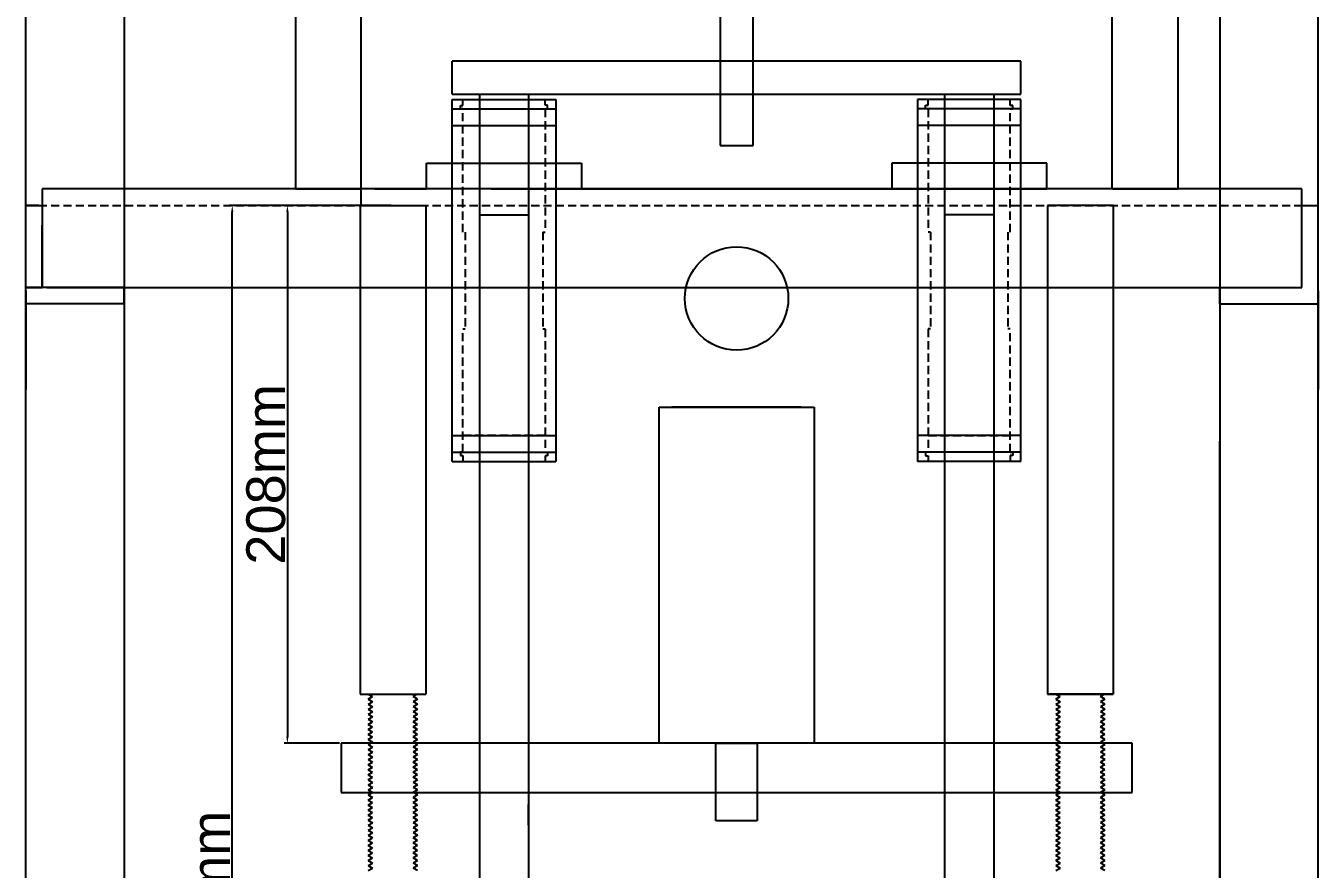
# Model space of a CAD drawing. Header units: centimetres. Extents: x 6534 to 31506, y 42826 to 109107.
# Drawn here: x 19655 to 20155, y 44994 to 45321 of the extents above; entities that cross this region are included whole.
import ezdxf

# ---------------------------------------------------------------- set-up
doc = ezdxf.new("R2010")
doc.units = ezdxf.units.CM
doc.header["$LTSCALE"] = 0.5
doc.linetypes.add('DASHED2', pattern=[9.525, 6.35, -3.175])
doc.styles.get("Standard").update_dxf_attribs({"font": 'arial.ttf'})
doc.dimstyles.new('ISO-25', dxfattribs={"dimtxt": 15, "dimasz": 2.5, "dimexe": 1.25, "dimexo": 0.625, "dimtad": 1, "dimtxsty": 'Standard', "dimcen": 2.5, "dimclrd": 1, "dimclre": 1, "dimadec": 0, "dimazin": 0, "dimtfac": 1, "dimtmove": 0, "dimatfit": 3, "dimfxl": 1, "dimarcsym": 0})

# ---------------------------------------------------------------- blocks, each defined once
blk = doc.blocks.new('*D516')
at = {"color": 1, "lineweight": -2, "transparency": 16777216}
for p, q in [((19796.83, 45251.08), (19755.4, 45251.08)), ((19756.65, 45248.58), (19756.65, 45045.58)), ((19776.83, 45043.08), (19755.4, 45043.08))]:
    blk.add_line(p, q, dxfattribs=at)
at = {"color": 1, "transparency": 16777216}
for points in [[(19756.23, 45248.58), (19757.06, 45248.58), (19756.65, 45251.08)], [(19756.23, 45045.58), (19757.06, 45045.58), (19756.65, 45043.08)]]:
    blk.add_solid(points, dxfattribs=at)
at = {"layer": 'Defpoints', "color": 0, "transparency": 16777216}
for p in [(19797.46, 45251.08), (19756.65, 45043.08), (19777.46, 45043.08)]:
    blk.add_point(p, dxfattribs=at)
at = {"color": 0, "transparency": 16777216, "insert": (19748.36, 45147.08), "char_height": 15, "attachment_point": 5, "rotation": 90}
blk.add_mtext('208mm', dxfattribs=at)
blk = doc.blocks.new('*D563')
at = {"color": 1, "lineweight": -2, "transparency": 16777216}
for p, q in [((19796.83, 45251.08), (19734.08, 45251.08)), ((19735.33, 44715.58), (19735.33, 45248.58)), ((19776.83, 44713.08), (19734.08, 44713.08))]:
    blk.add_line(p, q, dxfattribs=at)
at = {"color": 1, "transparency": 16777216}
for points in [[(19734.91, 45248.58), (19735.75, 45248.58), (19735.33, 45251.08)], [(19734.91, 44715.58), (19735.75, 44715.58), (19735.33, 44713.08)]]:
    blk.add_solid(points, dxfattribs=at)
at = {"layer": 'Defpoints', "color": 0, "transparency": 16777216}
for p in [(19735.33, 45251.08), (19797.46, 45251.08), (19777.46, 44713.08)]:
    blk.add_point(p, dxfattribs=at)
at = {"color": 0, "transparency": 16777216, "insert": (19727.04, 44982.08), "char_height": 15, "attachment_point": 5, "rotation": 90}
blk.add_mtext('538mm', dxfattribs=at)

msp = doc.modelspace()

# ---------------------------------------------------------------- linework, layer by layer
for p, q in [((20117.356, 45609.884), (20117.356, 44447.984)), ((20155.456, 44447.984), (20155.456, 45609.884)), ((19655.456, 44447.984), (19655.456, 45527.984)), ((19693.556, 45512.203), (19693.556, 44447.984)), ((19759.756, 45477.434), (19759.756, 45257.434)), ((19785.156, 45257.434), (19785.156, 45477.434)), ((20075.753, 45257.434), (20075.753, 45477.434)), ((20101.153, 45477.434), (20101.153, 45257.434)), ((19924.106, 45334.184), (19924.106, 45274.184)), ((19936.806, 45274.184), (19936.806, 45334.184)), ((20040.456, 45306.834), (19820.456, 45306.834)), ((19820.456, 45294.134), (19820.456, 45306.834)), ((20040.456, 45294.134), (20040.456, 45306.834)), ((19820.456, 45294.134), (19930.456, 45294.134)), ((19820.456, 45152.034), (19820.456, 45292.034)), ((19820.456, 45292.034), (19860.456, 45292.034)), ((19830.939, 45294.134), (19830.939, 44754.134)), ((19849.981, 45294.134), (19849.981, 44754.134)), ((19860.456, 45292.034), (19860.456, 45152.034)), ((19930.456, 45294.134), (20040.456, 45294.134)), ((20000.456, 45292.034), (20000.456, 45152.034)), ((20040.456, 45292.034), (20000.456, 45292.034)), ((20010.931, 45294.134), (20010.931, 44754.134)), ((20029.981, 45294.134), (20029.981, 44754.134)), ((20040.456, 45152.034), (20040.456, 45292.034)), ((19820.456, 45288.384), (19860.456, 45288.384)), ((20040.456, 45288.384), (20000.456, 45288.384)), ((19820.456, 45282.034), (19860.456, 45282.034)), ((20040.456, 45282.034), (20000.456, 45282.034)), ((19924.106, 45274.184), (19936.806, 45274.184)), ((19810.456, 45257.434), (19810.456, 45267.434)), ((19810.456, 45267.434), (19870.456, 45267.434)), ((19870.456, 45267.434), (19870.456, 45257.434)), ((19990.456, 45267.434), (19990.456, 45257.434)), ((20050.456, 45267.434), (19990.456, 45267.434)), ((20050.456, 45257.434), (20050.456, 45267.434)), ((20149.106, 45257.434), (19661.806, 45257.434)), ((19661.806, 45257.434), (19661.806, 45219.334)), ((19759.756, 45257.434), (19785.156, 45257.434)), ((19785.056, 45257.434), (19785.056, 45251.084)), ((19790.456, 45257.434), (19810.456, 45257.434)), ((19870.456, 45257.434), (19810.456, 45257.434)), ((19835.456, 45257.434), (20025.456, 45257.434)), ((19990.456, 45257.434), (20050.456, 45257.434)), ((20070.456, 45257.434), (20050.456, 45257.434)), ((20075.853, 45257.434), (20101.253, 45257.434)), ((20149.106, 45219.334), (20149.106, 45257.434)), ((19660.456, 45251.084), (19655.456, 45251.084)), ((19655.456, 45212.984), (19655.456, 45251.084)), ((19655.456, 45251.084), (19661.806, 45251.084)), ((19784.756, 45251.084), (19784.756, 45062.084)), ((19784.756, 45251.084), (19810.156, 45251.084)), ((19810.156, 45251.084), (19810.156, 45062.084)), ((20076.156, 45251.084), (20050.756, 45251.084)), ((20050.756, 45251.084), (20050.756, 45062.084)), ((20076.156, 45251.084), (20076.156, 45062.084)), ((20149.106, 45251.084), (20155.456, 45251.084)), ((19830.931, 45247.434), (19849.981, 45247.434)), ((20029.981, 45247.434), (20010.931, 45247.434)), ((19661.806, 45219.334), (19661.806, 45243.434)), ((20155.456, 45221.384), (20155.456, 45243.384)), ((19693.556, 45219.334), (19655.456, 45219.334)), ((19655.456, 45219.334), (19661.806, 45219.334)), ((19655.456, 45217.984), (19655.456, 45179.884)), ((19663.556, 45219.334), (20149.106, 45219.334)), ((19693.556, 45212.984), (19693.556, 45219.334)), ((19693.556, 45217.984), (19693.556, 45212.984)), ((20117.356, 45212.984), (20117.356, 45219.334)), ((20117.356, 45219.334), (20149.106, 45219.334)), ((20117.356, 45217.984), (20117.356, 45212.984)), ((20155.456, 45217.984), (20155.456, 45179.884)), ((19693.556, 45212.984), (19655.456, 45212.984)), ((20117.356, 45212.984), (20155.456, 45212.984)), ((19900.456, 45043.084), (19900.456, 45173.084)), ((19900.456, 45173.084), (19960.456, 45173.084)), ((19955.456, 45173.084), (19905.456, 45173.084)), ((19960.456, 45173.084), (19960.456, 45043.084)), ((19960.456, 45173.084), (19960.456, 45043.084)), ((19820.456, 45162.034), (19860.456, 45162.034)), ((19820.456, 45162.034), (19860.456, 45162.034)), ((20040.456, 45162.034), (20000.456, 45162.034)), ((20040.456, 45162.034), (20000.456, 45162.034)), ((19820.456, 45155.684), (19860.456, 45155.684)), ((19849.981, 45159.034), (19849.981, 45149.034)), ((20040.456, 45155.684), (20000.456, 45155.684)), ((20010.931, 45159.034), (20010.931, 45149.034)), ((20117.356, 44709.884), (20117.356, 45159.884)), ((19820.456, 45152.034), (19860.456, 45152.034)), ((20040.456, 45152.034), (20000.456, 45152.034)), ((19784.756, 45062.084), (19810.156, 45062.084)), ((19787.931, 45062.084), (19789.623, 45061.108)), ((19787.931, 45062.084), (19806.981, 45062.084)), ((19787.931, 45060.134), (19789.623, 45061.111)), ((19787.931, 45060.134), (19789.623, 45059.158)), ((19806.981, 45062.084), (19805.289, 45061.108)), ((19806.981, 45060.134), (19805.289, 45061.111)), ((19806.981, 45060.134), (19805.289, 45059.158)), ((20076.156, 45062.084), (20050.756, 45062.084)), ((20050.756, 45062.084), (20076.156, 45062.084)), ((20072.981, 45062.084), (20053.931, 45062.084)), ((20053.931, 45062.084), (20055.623, 45061.108)), ((20053.931, 45062.084), (20072.981, 45062.084)), ((20053.931, 45060.134), (20055.623, 45061.111)), ((20053.931, 45060.134), (20055.623, 45059.158)), ((20072.981, 45062.084), (20071.289, 45061.108)), ((20072.981, 45060.134), (20071.289, 45061.111)), ((20072.981, 45060.134), (20071.289, 45059.158)), ((19787.931, 45058.184), (19789.623, 45059.161)), ((19787.931, 45058.184), (19789.623, 45057.208)), ((19787.931, 45056.234), (19789.623, 45057.211)), ((19787.931, 45056.234), (19789.623, 45055.258)), ((19787.931, 45054.284), (19789.623, 45055.261)), ((19806.981, 45058.184), (19805.289, 45059.161)), ((19806.981, 45058.184), (19805.289, 45057.208)), ((19806.981, 45056.234), (19805.289, 45057.211)), ((19806.981, 45056.234), (19805.289, 45055.258)), ((19806.981, 45054.284), (19805.289, 45055.261)), ((20053.931, 45058.184), (20055.623, 45059.161)), ((20053.931, 45058.184), (20055.623, 45057.208)), ((20053.931, 45056.234), (20055.623, 45057.211)), ((20053.931, 45056.234), (20055.623, 45055.258)), ((20053.931, 45054.284), (20055.623, 45055.261)), ((20072.981, 45058.184), (20071.289, 45059.161)), ((20072.981, 45058.184), (20071.289, 45057.208)), ((20072.981, 45056.234), (20071.289, 45057.211)), ((20072.981, 45056.234), (20071.289, 45055.258)), ((20072.981, 45054.284), (20071.289, 45055.261)), ((19787.931, 45054.284), (19789.623, 45053.308)), ((19787.931, 45052.334), (19789.623, 45053.311)), ((19787.931, 45052.334), (19789.623, 45051.358)), ((19787.931, 45050.384), (19789.623, 45051.361)), ((19787.931, 45050.384), (19789.623, 45049.408)), ((19806.981, 45054.284), (19805.289, 45053.308)), ((19806.981, 45052.334), (19805.289, 45053.311)), ((19806.981, 45052.334), (19805.289, 45051.358)), ((19806.981, 45050.384), (19805.289, 45051.361)), ((19806.981, 45050.384), (19805.289, 45049.408)), ((20053.931, 45054.284), (20055.623, 45053.308)), ((20053.931, 45052.334), (20055.623, 45053.311)), ((20053.931, 45052.334), (20055.623, 45051.358)), ((20053.931, 45050.384), (20055.623, 45051.361)), ((20053.931, 45050.384), (20055.623, 45049.408)), ((20072.981, 45054.284), (20071.289, 45053.308)), ((20072.981, 45052.334), (20071.289, 45053.311)), ((20072.981, 45052.334), (20071.289, 45051.358)), ((20072.981, 45050.384), (20071.289, 45051.361)), ((20072.981, 45050.384), (20071.289, 45049.408)), ((19787.931, 45048.434), (19789.623, 45049.411)), ((19787.931, 45048.434), (19789.623, 45047.458)), ((19787.931, 45046.484), (19789.623, 45047.461)), ((19787.931, 45046.484), (19789.623, 45045.508)), ((19787.931, 45044.534), (19789.623, 45045.511)), ((19806.981, 45048.434), (19805.289, 45049.411)), ((19806.981, 45048.434), (19805.289, 45047.458)), ((19806.981, 45046.484), (19805.289, 45047.461)), ((19806.981, 45046.484), (19805.289, 45045.508)), ((19806.981, 45044.534), (19805.289, 45045.511)), ((20053.931, 45048.434), (20055.623, 45049.411)), ((20053.931, 45048.434), (20055.623, 45047.458)), ((20053.931, 45046.484), (20055.623, 45047.461)), ((20053.931, 45046.484), (20055.623, 45045.508)), ((20053.931, 45044.534), (20055.623, 45045.511)), ((20072.981, 45048.434), (20071.289, 45049.411)), ((20072.981, 45048.434), (20071.289, 45047.458)), ((20072.981, 45046.484), (20071.289, 45047.461)), ((20072.981, 45046.484), (20071.289, 45045.508)), ((20072.981, 45044.534), (20071.289, 45045.511)), ((20083.456, 45043.084), (19777.456, 45043.084)), ((19777.456, 45043.084), (19777.456, 45024.034)), ((19787.931, 45044.534), (19789.623, 45043.558)), ((19787.931, 45042.584), (19789.623, 45043.561)), ((19787.931, 45042.584), (19789.623, 45041.608)), ((19787.931, 45040.634), (19789.623, 45041.611)), ((19787.931, 45040.634), (19789.623, 45039.658)), ((19806.981, 45044.534), (19805.289, 45043.558)), ((19806.981, 45042.584), (19805.289, 45043.561)), ((19806.981, 45042.584), (19805.289, 45041.608)), ((19806.981, 45040.634), (19805.289, 45041.611)), ((19806.981, 45040.634), (19805.289, 45039.658)), ((19960.456, 45043.084), (19900.456, 45043.084)), ((19922.456, 45013.084), (19922.456, 45043.084)), ((19922.456, 45043.084), (19938.456, 45043.084)), ((19938.456, 45043.084), (19938.456, 45013.084)), ((20053.931, 45044.534), (20055.623, 45043.558)), ((20053.931, 45042.584), (20055.623, 45043.561)), ((20053.931, 45042.584), (20055.623, 45041.608)), ((20053.931, 45040.634), (20055.623, 45041.611)), ((20053.931, 45040.634), (20055.623, 45039.658)), ((20072.981, 45044.534), (20071.289, 45043.558)), ((20072.981, 45042.584), (20071.289, 45043.561)), ((20072.981, 45042.584), (20071.289, 45041.608)), ((20072.981, 45040.634), (20071.289, 45041.611)), ((20072.981, 45040.634), (20071.289, 45039.658)), ((20083.456, 45024.034), (20083.456, 45043.084)), ((19787.931, 45038.684), (19789.623, 45039.661)), ((19787.931, 45038.684), (19789.623, 45037.708)), ((19787.931, 45036.734), (19789.623, 45037.711)), ((19787.931, 45036.734), (19789.623, 45035.758)), ((19787.931, 45034.784), (19789.623, 45035.761)), ((19806.981, 45038.684), (19805.289, 45039.661)), ((19806.981, 45038.684), (19805.289, 45037.708)), ((19806.981, 45036.734), (19805.289, 45037.711)), ((19806.981, 45036.734), (19805.289, 45035.758)), ((19806.981, 45034.784), (19805.289, 45035.761)), ((20053.931, 45038.684), (20055.623, 45039.661)), ((20053.931, 45038.684), (20055.623, 45037.708)), ((20053.931, 45036.734), (20055.623, 45037.711)), ((20053.931, 45036.734), (20055.623, 45035.758)), ((20053.931, 45034.784), (20055.623, 45035.761)), ((20072.981, 45038.684), (20071.289, 45039.661)), ((20072.981, 45038.684), (20071.289, 45037.708)), ((20072.981, 45036.734), (20071.289, 45037.711)), ((20072.981, 45036.734), (20071.289, 45035.758)), ((20072.981, 45034.784), (20071.289, 45035.761)), ((19787.931, 45034.784), (19789.623, 45033.808)), ((19787.931, 45032.834), (19789.623, 45033.811)), ((19787.931, 45032.834), (19789.623, 45031.858)), ((19787.931, 45030.884), (19789.623, 45031.861)), ((19787.931, 45030.884), (19789.623, 45029.908)), ((19806.981, 45034.784), (19805.289, 45033.808)), ((19806.981, 45032.834), (19805.289, 45033.811)), ((19806.981, 45032.834), (19805.289, 45031.858)), ((19806.981, 45030.884), (19805.289, 45031.861)), ((19806.981, 45030.884), (19805.289, 45029.908)), ((20053.931, 45034.784), (20055.623, 45033.808)), ((20053.931, 45032.834), (20055.623, 45033.811)), ((20053.931, 45032.834), (20055.623, 45031.858)), ((20053.931, 45030.884), (20055.623, 45031.861)), ((20053.931, 45030.884), (20055.623, 45029.908)), ((20072.981, 45034.784), (20071.289, 45033.808)), ((20072.981, 45032.834), (20071.289, 45033.811)), ((20072.981, 45032.834), (20071.289, 45031.858)), ((20072.981, 45030.884), (20071.289, 45031.861)), ((20072.981, 45030.884), (20071.289, 45029.908)), ((19787.931, 45028.934), (19789.623, 45029.911)), ((19787.931, 45028.934), (19789.623, 45027.958)), ((19787.931, 45026.984), (19789.623, 45027.961)), ((19787.931, 45026.984), (19789.623, 45026.008)), ((19787.931, 45025.034), (19789.623, 45026.011)), ((19787.931, 45025.034), (19789.623, 45024.058)), ((19806.981, 45028.934), (19805.289, 45029.911)), ((19806.981, 45028.934), (19805.289, 45027.958)), ((19806.981, 45026.984), (19805.289, 45027.961)), ((19806.981, 45026.984), (19805.289, 45026.008)), ((19806.981, 45025.034), (19805.289, 45026.011)), ((19806.981, 45025.034), (19805.289, 45024.058)), ((20053.931, 45028.934), (20055.623, 45029.911)), ((20053.931, 45028.934), (20055.623, 45027.958)), ((20053.931, 45026.984), (20055.623, 45027.961)), ((20053.931, 45026.984), (20055.623, 45026.008)), ((20053.931, 45025.034), (20055.623, 45026.011)), ((20053.931, 45025.034), (20055.623, 45024.058)), ((20072.981, 45028.934), (20071.289, 45029.911)), ((20072.981, 45028.934), (20071.289, 45027.958)), ((20072.981, 45026.984), (20071.289, 45027.961)), ((20072.981, 45026.984), (20071.289, 45026.008)), ((20072.981, 45025.034), (20071.289, 45026.011)), ((20072.981, 45025.034), (20071.289, 45024.058)), ((19777.456, 45024.034), (20083.456, 45024.034)), ((19787.931, 45023.084), (19789.623, 45024.061)), ((19787.931, 45023.084), (19789.623, 45022.108)), ((19787.931, 45021.134), (19789.623, 45022.111)), ((19787.931, 45021.134), (19789.623, 45020.158)), ((19787.931, 45019.184), (19789.623, 45020.161)), ((19806.981, 45023.084), (19805.289, 45024.061)), ((19806.981, 45023.084), (19805.289, 45022.108)), ((19806.981, 45021.134), (19805.289, 45022.111)), ((19806.981, 45021.134), (19805.289, 45020.158)), ((19806.981, 45019.184), (19805.289, 45020.161)), ((20053.931, 45023.084), (20055.623, 45024.061)), ((20053.931, 45023.084), (20055.623, 45022.108)), ((20053.931, 45021.134), (20055.623, 45022.111)), ((20053.931, 45021.134), (20055.623, 45020.158)), ((20053.931, 45019.184), (20055.623, 45020.161)), ((20072.981, 45023.084), (20071.289, 45024.061)), ((20072.981, 45023.084), (20071.289, 45022.108)), ((20072.981, 45021.134), (20071.289, 45022.111)), ((20072.981, 45021.134), (20071.289, 45020.158)), ((20072.981, 45019.184), (20071.289, 45020.161)), ((19787.931, 45019.184), (19789.623, 45018.208)), ((19787.931, 45017.234), (19789.623, 45018.211)), ((19787.931, 45017.234), (19789.623, 45016.258)), ((19787.931, 45015.284), (19789.623, 45016.261)), ((19787.931, 45015.284), (19789.623, 45014.308)), ((19806.981, 45019.184), (19805.289, 45018.208)), ((19806.981, 45017.234), (19805.289, 45018.211)), ((19806.981, 45017.234), (19805.289, 45016.258)), ((19806.981, 45015.284), (19805.289, 45016.261)), ((19806.981, 45015.284), (19805.289, 45014.308)), ((19849.981, 45011.385), (19849.981, 45019.385)), ((20053.931, 45019.184), (20055.623, 45018.208)), ((20053.931, 45017.234), (20055.623, 45018.211)), ((20053.931, 45017.234), (20055.623, 45016.258)), ((20053.931, 45015.284), (20055.623, 45016.261)), ((20053.931, 45015.284), (20055.623, 45014.308)), ((20072.981, 45019.184), (20071.289, 45018.208)), ((20072.981, 45017.234), (20071.289, 45018.211)), ((20072.981, 45017.234), (20071.289, 45016.258)), ((20072.981, 45015.284), (20071.289, 45016.261)), ((20072.981, 45015.284), (20071.289, 45014.308)), ((19787.931, 45013.334), (19789.623, 45014.311)), ((19787.931, 45013.334), (19789.623, 45012.358)), ((19787.931, 45011.384), (19789.623, 45012.361)), ((19787.931, 45011.384), (19789.623, 45010.408)), ((19787.931, 45009.434), (19789.623, 45010.411)), ((19806.981, 45013.334), (19805.289, 45014.311)), ((19806.981, 45013.334), (19805.289, 45012.358)), ((19806.981, 45011.384), (19805.289, 45012.361)), ((19806.981, 45011.384), (19805.289, 45010.408)), ((19806.981, 45009.434), (19805.289, 45010.411)), ((19938.456, 45013.084), (19922.456, 45013.084)), ((20053.931, 45013.334), (20055.623, 45014.311)), ((20053.931, 45013.334), (20055.623, 45012.358)), ((20053.931, 45011.384), (20055.623, 45012.361)), ((20053.931, 45011.384), (20055.623, 45010.408)), ((20053.931, 45009.434), (20055.623, 45010.411)), ((20072.981, 45013.334), (20071.289, 45014.311)), ((20072.981, 45013.334), (20071.289, 45012.358)), ((20072.981, 45011.384), (20071.289, 45012.361)), ((20072.981, 45011.384), (20071.289, 45010.408)), ((20072.981, 45009.434), (20071.289, 45010.411)), ((19787.931, 45009.434), (19789.623, 45008.458)), ((19787.931, 45007.484), (19789.623, 45008.461)), ((19787.931, 45007.484), (19789.623, 45006.508)), ((19787.931, 45005.534), (19789.623, 45006.511)), ((19787.931, 45005.534), (19789.623, 45004.558)), ((19806.981, 45009.434), (19805.289, 45008.458)), ((19806.981, 45007.484), (19805.289, 45008.461)), ((19806.981, 45007.484), (19805.289, 45006.508)), ((19806.981, 45005.534), (19805.289, 45006.511)), ((19806.981, 45005.534), (19805.289, 45004.558)), ((20053.931, 45009.434), (20055.623, 45008.458)), ((20053.931, 45007.484), (20055.623, 45008.461)), ((20053.931, 45007.484), (20055.623, 45006.508)), ((20053.931, 45005.534), (20055.623, 45006.511)), ((20053.931, 45005.534), (20055.623, 45004.558)), ((20072.981, 45009.434), (20071.289, 45008.458)), ((20072.981, 45007.484), (20071.289, 45008.461)), ((20072.981, 45007.484), (20071.289, 45006.508)), ((20072.981, 45005.534), (20071.289, 45006.511)), ((20072.981, 45005.534), (20071.289, 45004.558)), ((19787.931, 45003.584), (19789.623, 45004.561)), ((19787.931, 45003.584), (19789.623, 45002.608)), ((19787.931, 45001.634), (19789.623, 45002.611)), ((19787.931, 45001.634), (19789.623, 45000.658)), ((19787.931, 44999.684), (19789.623, 45000.661)), ((19806.981, 45003.584), (19805.289, 45004.561)), ((19806.981, 45003.584), (19805.289, 45002.608)), ((19806.981, 45001.634), (19805.289, 45002.611)), ((19806.981, 45001.634), (19805.289, 45000.658)), ((19806.981, 44999.684), (19805.289, 45000.661)), ((20053.931, 45003.584), (20055.623, 45004.561)), ((20053.931, 45003.584), (20055.623, 45002.608)), ((20053.931, 45001.634), (20055.623, 45002.611)), ((20053.931, 45001.634), (20055.623, 45000.658)), ((20053.931, 44999.684), (20055.623, 45000.661)), ((20072.981, 45003.584), (20071.289, 45004.561)), ((20072.981, 45003.584), (20071.289, 45002.608)), ((20072.981, 45001.634), (20071.289, 45002.611)), ((20072.981, 45001.634), (20071.289, 45000.658)), ((20072.981, 44999.684), (20071.289, 45000.661)), ((19787.931, 44999.684), (19789.623, 44998.708)), ((19787.931, 44997.734), (19789.623, 44998.711)), ((19787.931, 44997.734), (19789.623, 44996.758)), ((19787.931, 44995.784), (19789.623, 44996.761)), ((19787.931, 44995.784), (19789.623, 44994.808)), ((19806.981, 44999.684), (19805.289, 44998.708)), ((19806.981, 44997.734), (19805.289, 44998.711)), ((19806.981, 44997.734), (19805.289, 44996.758)), ((19806.981, 44995.784), (19805.289, 44996.761)), ((19806.981, 44995.784), (19805.289, 44994.808)), ((20053.931, 44999.684), (20055.623, 44998.708)), ((20053.931, 44997.734), (20055.623, 44998.711)), ((20053.931, 44997.734), (20055.623, 44996.758)), ((20053.931, 44995.784), (20055.623, 44996.761)), ((20053.931, 44995.784), (20055.623, 44994.808)), ((20072.981, 44999.684), (20071.289, 44998.708)), ((20072.981, 44997.734), (20071.289, 44998.711)), ((20072.981, 44997.734), (20071.289, 44996.758)), ((20072.981, 44995.784), (20071.289, 44996.761)), ((20072.981, 44995.784), (20071.289, 44994.808)), ((19787.931, 44993.834), (19789.623, 44994.811)), ((19806.981, 44993.834), (19805.289, 44994.811)), ((20053.931, 44993.834), (20055.623, 44994.811)), ((20072.981, 44993.834), (20071.289, 44994.811))]:
    msp.add_line(p, q)
at = {"linetype": 'DASHED2'}
for p, q in [((19824.581, 45289.684), (19824.581, 45292.034)), ((19856.331, 45289.784), (19856.331, 45292.034)), ((20004.581, 45289.784), (20004.581, 45292.034)), ((20036.331, 45289.684), (20036.331, 45292.034)), ((19823.581, 45288.384), (19823.581, 45289.684)), ((19823.581, 45289.684), (19824.581, 45289.684)), ((19824.581, 45288.384), (19823.581, 45288.384)), ((19824.581, 45240.764), (19824.581, 45288.384)), ((19824.581, 45288.384), (19856.331, 45288.384)), ((19857.331, 45289.784), (19856.331, 45289.784)), ((19856.331, 45288.384), (19856.331, 45240.764)), ((19856.331, 45288.384), (19857.331, 45288.384)), ((19857.331, 45288.384), (19857.331, 45289.784)), ((20003.581, 45288.384), (20003.581, 45289.784)), ((20003.581, 45289.784), (20004.581, 45289.784)), ((20004.581, 45288.384), (20003.581, 45288.384)), ((20004.581, 45288.384), (20004.581, 45240.764)), ((20036.331, 45288.384), (20004.581, 45288.384)), ((20037.331, 45289.684), (20036.331, 45289.684)), ((20036.331, 45240.764), (20036.331, 45288.384)), ((20036.331, 45288.384), (20037.331, 45288.384)), ((20037.331, 45288.384), (20037.331, 45289.684)), ((19824.581, 45282.034), (19856.331, 45282.034)), ((20036.331, 45282.034), (20004.581, 45282.034)), ((19660.456, 45251.084), (20150.456, 45251.084)), ((19825.456, 45240.764), (19825.456, 45203.304)), ((19855.456, 45240.764), (19855.456, 45203.304)), ((19855.456, 45240.764), (19856.331, 45240.764)), ((20005.456, 45240.764), (20004.581, 45240.764)), ((20005.456, 45240.764), (20005.456, 45203.304)), ((20035.456, 45240.764), (20035.456, 45203.304)), ((19824.581, 45203.304), (19825.456, 45203.304)), ((19824.581, 45155.684), (19824.581, 45203.304)), ((19855.456, 45203.304), (19856.331, 45203.304)), ((19856.331, 45203.304), (19856.331, 45155.684)), ((20004.581, 45203.304), (20004.581, 45155.684)), ((20005.456, 45203.304), (20004.581, 45203.304)), ((20036.331, 45203.304), (20035.456, 45203.304)), ((20036.331, 45155.684), (20036.331, 45203.304)), ((19856.331, 45162.034), (19824.581, 45162.034)), ((19824.581, 45162.034), (19856.331, 45162.034)), ((20004.581, 45162.034), (20036.331, 45162.034)), ((20036.331, 45162.034), (20004.581, 45162.034)), ((19824.581, 45155.684), (19823.581, 45155.684)), ((19823.581, 45155.684), (19823.581, 45154.384)), ((19824.581, 45155.684), (19856.331, 45155.684)), ((19856.331, 45155.684), (19857.331, 45155.684)), ((19857.331, 45155.684), (19857.331, 45154.284)), ((20004.581, 45155.684), (20003.581, 45155.684)), ((20003.581, 45155.684), (20003.581, 45154.284)), ((20036.331, 45155.684), (20004.581, 45155.684)), ((20036.331, 45155.684), (20037.331, 45155.684)), ((20037.331, 45155.684), (20037.331, 45154.384)), ((19823.581, 45154.384), (19824.581, 45154.384)), ((19824.581, 45154.384), (19824.581, 45152.034)), ((19824.581, 45152.034), (19856.331, 45152.034)), ((19857.331, 45154.284), (19856.331, 45154.284)), ((19856.331, 45154.284), (19856.331, 45152.034)), ((20003.581, 45154.284), (20004.581, 45154.284)), ((20004.581, 45154.284), (20004.581, 45152.034)), ((20036.331, 45152.034), (20004.581, 45152.034)), ((20037.331, 45154.384), (20036.331, 45154.384)), ((20036.331, 45154.384), (20036.331, 45152.034))]:
    msp.add_line(p, q, dxfattribs=at)
msp.add_circle((19930.456, 45215.084), 20)

# ---------------------------------------------------------------- dimensions: what is measured, and where the dimension line sits
for base, p1, p2, picture, middle in [((19735.329, 45251.084), (19777.456, 44713.084), (19797.456, 45251.084), '*D563', (19727.04, 44982.084)), ((19756.645, 45043.084), (19797.456, 45251.084), (19777.456, 45043.084), '*D516', (19748.362, 45147.084))]:
    dim = msp.add_linear_dim(base=base, p1=p1, p2=p2, angle=90, dimstyle='ISO-25', override={"dimpost": 'mm'})
    dim.commit()
    dim.dimension.update_dxf_attribs({"geometry": picture, "text_midpoint": middle})

doc.saveas('drawing.dxf')
